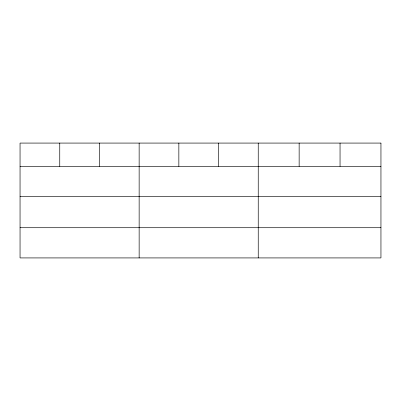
<?xml version="1.0" encoding="UTF-8"?>
<svg xmlns="http://www.w3.org/2000/svg" width="401" height="401" viewBox="0 0 401 401"><rect width="100%" height="100%" fill="white"/><g stroke="black" fill="none" stroke-linecap="round" stroke-linejoin="round"><path stroke-width="0.6" d="M20.05 166.38L380.95 166.38M20.05 196.59L380.95 196.59M20.05 227.713L380.95 227.713M340.048 143.077L340.048 166.38M299.146 143.077L299.146 166.38M258.244 143.077L258.244 257.923M218.545 143.077L218.545 166.38M178.846 143.077L178.846 166.38M139.147 143.077L139.147 257.923M99.448 143.077L99.448 166.38M59.749 143.077L59.749 166.38M380.95 143.077L20.05 143.077L20.05 257.923L380.95 257.923L380.95 143.077"/></g></svg>
